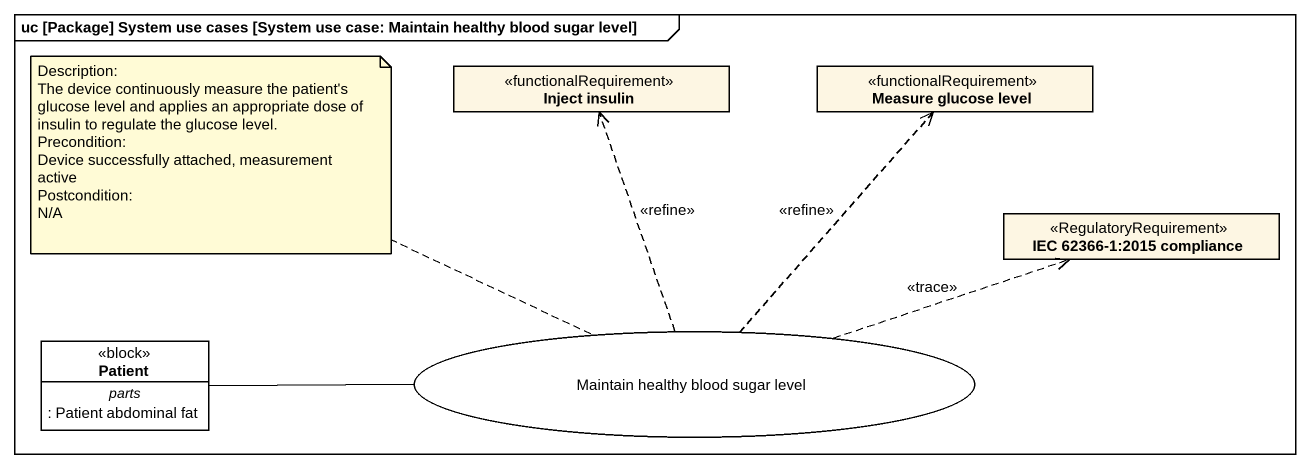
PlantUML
@startuml
mainframe uc [Package] System use cases [System use case: Maintain healthy blood sugar level]
allowmixing
hide circle
hide empty members
class "Inject insulin" as Inject_insulin <<functionalRequirement>>
class "Measure glucose level" as Measure_glucose_level <<functionalRequirement>>
class "IEC 62366-1:2015 compliance" as IEC_62366_1_2015_compliance <<RegulatoryRequirement>>
class Patient <<block>> #FFFFFF {
  -- parts --
  : Patient abdominal fat
}
usecase "Maintain healthy blood sugar level" as Maintain_healthy_blood #FFFFFF
Patient -right- Maintain_healthy_blood
Maintain_healthy_blood .up.> Inject_insulin : <<refine>>
Maintain_healthy_blood .up.> Measure_glucose_level : <<refine>>
Maintain_healthy_blood .right.> IEC_62366_1_2015_compliance : <<trace>>
note left of Maintain_healthy_blood
  Description:
  The device continuously measure the patient's glucose level and applies an appropriate dose of insulin to regulate the glucose level.
  Precondition:
  Device successfully attached, measurement active
  Postcondition:
  N/A
end note
@enduml
